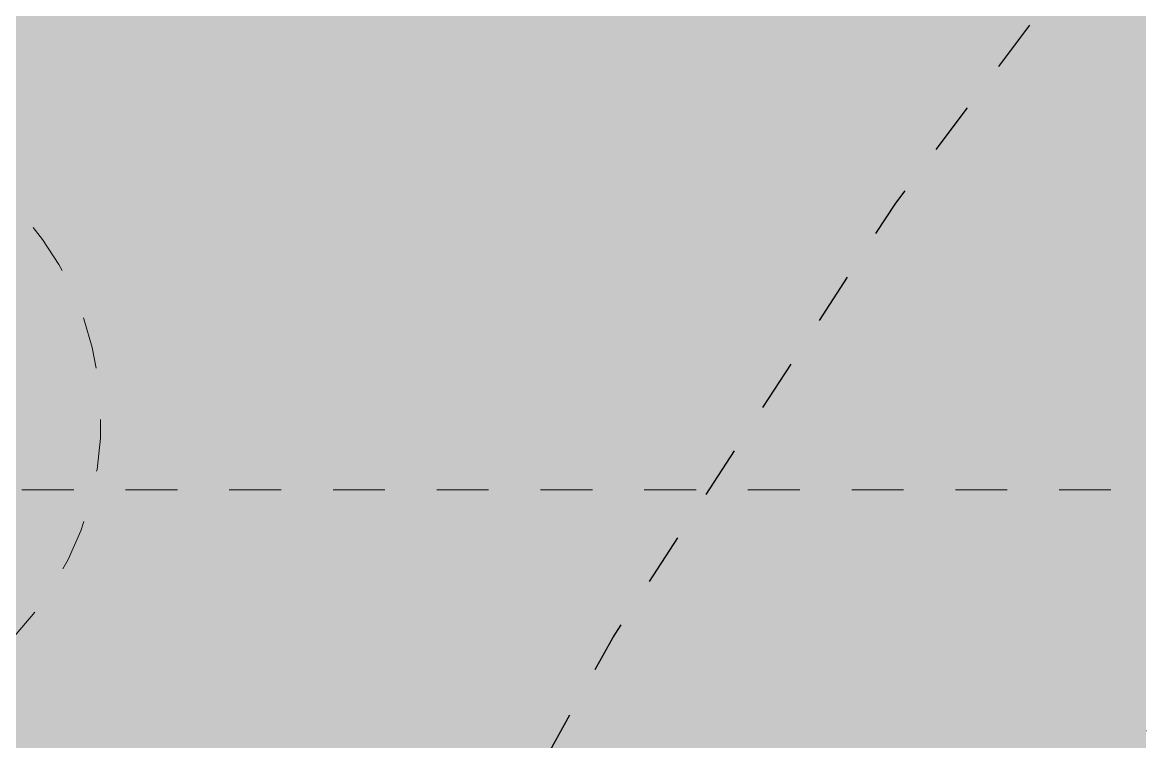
# Model space of a CAD drawing. Header units: metres. Extents: x -355 to -223, y 3 to 561.
# Drawn here: x -260.781 to -258.614, y 544.633 to 546.02 of the extents above; entities that cross this region are included whole.
import ezdxf

# ---------------------------------------------------------------- set-up
doc = ezdxf.new("R2010")
doc.units = ezdxf.units.M
for name, pattern in [('IMPORT-LNMK-LineTurn _3_', [0.0012, 0.0006, -0.0006]), ('JacobsDash', [0.0045, 0.003, -0.0015]), ('JacobsGridLine', [0.0145, 0.01, -0.001, 0.0025, -0.001])]:
    doc.linetypes.add(name, pattern=pattern)
for name, color, linetype, lineweight in [('A-GENM', 7, 'Continuous', 25), ('S-BEAM', 7, 'Continuous', 40), ('S-FNDN-HDLN', 7, 'JacobsDash', 15), ('S-GRID', 7, 'Continuous', 9)]:
    doc.layers.add(name, color=color, linetype=linetype, lineweight=lineweight)

# ---------------------------------------------------------------- blocks, each defined once
blk = doc.blocks.new('T2DPAA-T2D-C3S-RW-M2D-100010_dwg-40802999-DRG-2873035 - CONSTRUCTION SEQUENCE STAGE A9')
at = {"color": 254, "linetype": 'IMPORT-LNMK-LineTurn _3_', "lineweight": 25, "true_color": 0xd0d0d0, "flags": 128}
blk.add_lwpolyline([(54.6577, -608.2901), (54.9197, -608.3565), (55.8696, -608.6683), (56.7958, -609.0449), (57.1642, -609.2159), (57.6938, -609.4844), (58.5594, -609.9847), (59.3885, -610.5435), (59.9932, -611.0069), (60.1771, -611.1581), (60.9214, -611.8255), (61.1487, -612.0487), (61.618, -612.5427), (62.2636, -613.3062), (62.4113, -613.5076)], dxfattribs=at)
blk = doc.blocks.new('T2DPAA-T2D-PWC-RW-M2D-100010_RoadDesign_rvt-1-DRG-2873035 - CONSTRUCTION SEQUENCE STAGE A9')
at = {"color": 254, "lineweight": 25, "true_color": 0xd0d0d0, "rotation": 75.11694444444437}
blk.add_blockref('T2DPAA-T2D-C3S-RW-M2D-100010_dwg-40802999-DRG-2873035 - CONSTRUCTION SEQUENCE STAGE A9', (-1722.337, 648.0105), dxfattribs=at)
blk = doc.blocks.new('20_SFR_WSC_ShotcreteWall_Flat_Datum - FlatWall_PileSize_1200-9242313-DRG-2873035 - CONSTRUCTION SEQUENCE STAGE A9')
at = {"layer": 'A-GENM', "true_color": 0x285a32}
blk.add_hatch(color=109, dxfattribs=at).paths.add_polyline_path([(2.6145, -1.2), (2.6159, -1.2), (2.6145, -1.1976)])
blk = doc.blocks.new('01_SFO_FRP_Pile_CastInPlace_CS_BR08 - CAST-IN-PLACE PILE - 1200-9305895-DRG-2873035 - CONSTRUCTION SEQUENCE STAGE A9')
at = {"layer": 'S-FNDN-HDLN'}
for start, end in [(90, 270), (270, 90)]:
    blk.add_arc((0, 0), 0.6, start, end, dxfattribs=at)

msp = doc.modelspace()

# ---------------------------------------------------------------- hatches: boundary and pattern name
at = {"layer": 'S-BEAM', "lineweight": 5, "true_color": 0xc0c0c0}
msp.add_hatch(color=9, dxfattribs=at).paths.add_polyline_path([(-261.9828, 544.6136), (-258.6145, 544.6136), (-258.6145, 546.0536), (-261.9828, 546.0536), (-261.9828, 544.8182)])

# ---------------------------------------------------------------- linework, layer by layer
at = {"layer": 'S-GRID', "linetype": 'JacobsGridLine', "lineweight": 18}
msp.add_line((-277.7823, 545.1185), (-243.5515, 545.1185), dxfattribs=at)

# ---------------------------------------------------------------- block references
at = {"lineweight": 5}
msp.add_blockref('T2DPAA-T2D-PWC-RW-M2D-100010_RoadDesign_rvt-1-DRG-2873035 - CONSTRUCTION SEQUENCE STAGE A9', (860.641, 0), dxfattribs=at)
at = {"layer": 'A-GENM', "rotation": 0.02395779607190437}
msp.add_blockref('20_SFR_WSC_ShotcreteWall_Flat_Datum - FlatWall_PileSize_1200-9242313-DRG-2873035 - CONSTRUCTION SEQUENCE STAGE A9', (-261.2295, 545.8516), dxfattribs=at)
at = {"layer": 'S-FNDN-HDLN', "rotation": 165.1169444444439}
msp.add_blockref('01_SFO_FRP_Pile_CastInPlace_CS_BR08 - CAST-IN-PLACE PILE - 1200-9305895-DRG-2873035 - CONSTRUCTION SEQUENCE STAGE A9', (-261.2299, 545.2519), dxfattribs=at)

doc.saveas('drawing.dxf')
